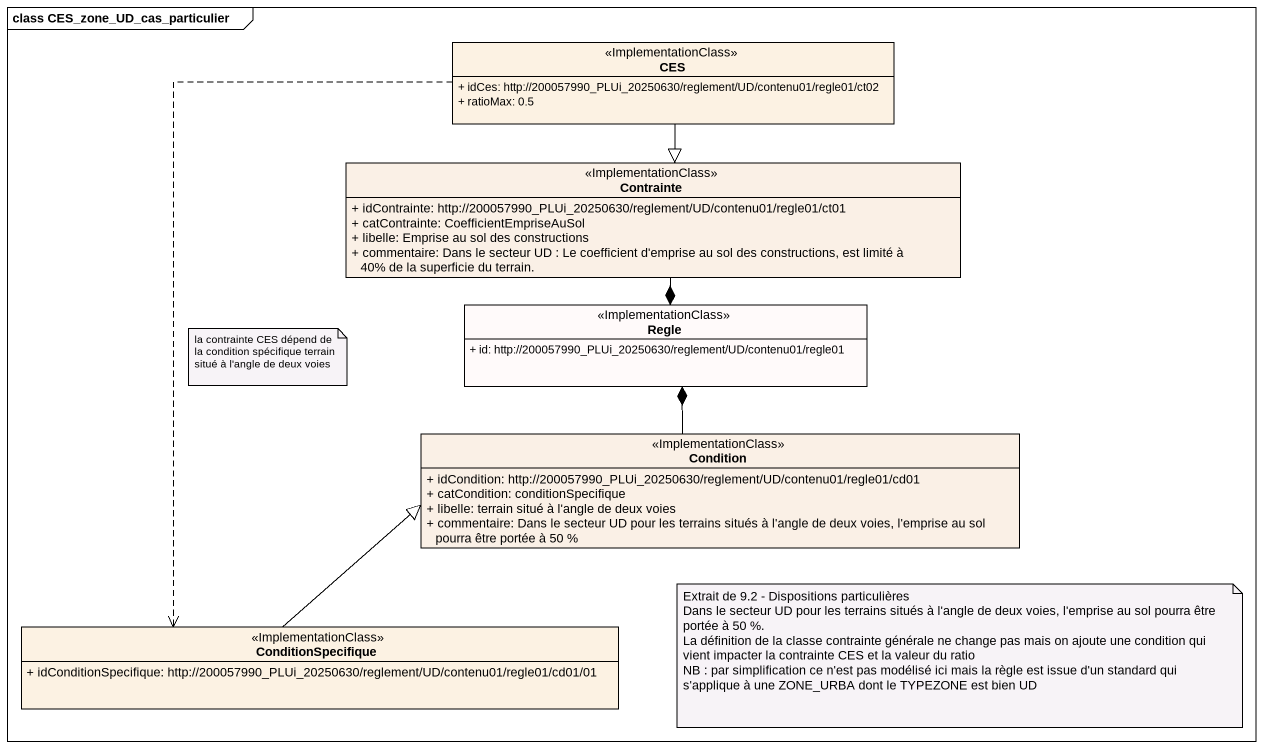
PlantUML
@startuml
mainframe class CES_zone_UD_cas_particulier
hide circle
hide empty members
skinparam classAttributeIconSize 0
class CES <<ImplementationClass>> {
  + idCes: http://200057990_PLUi_20250630/reglement/UD/contenu01/regle01/ct02
  + ratioMax: 0.5
}
class Contrainte <<ImplementationClass>> #FAF0E6 {
  + idContrainte: http://200057990_PLUi_20250630/reglement/UD/contenu01/regle01/ct01
  + catContrainte: CoefficientEmpriseAuSol
  + libelle: Emprise au sol des constructions
  + commentaire: Dans le secteur UD : Le coefficient d'emprise au sol des constructions, est limité à 40% de la superficie du terrain.
}
class Regle <<ImplementationClass>> #FFFAFA {
  + id: http://200057990_PLUi_20250630/reglement/UD/contenu01/regle01
}
class Condition <<ImplementationClass>> #FAF0E6 {
  + idCondition: http://200057990_PLUi_20250630/reglement/UD/contenu01/regle01/cd01
  + catCondition: conditionSpecifique
  + libelle: terrain situé à l'angle de deux voies
  + commentaire: Dans le secteur UD pour les terrains situés à l'angle de deux voies, l'emprise au sol pourra être portée à 50 %
}
class ConditionSpecifique <<ImplementationClass>> {
  + idConditionSpecifique: http://200057990_PLUi_20250630/reglement/UD/contenu01/regle01/cd01/01
}
CES --|> Contrainte
CES ..> ConditionSpecifique
Contrainte --* Regle
Condition -up-* Regle
ConditionSpecifique -right-|> Condition
note as N1
  la contrainte CES dépend de la condition spécifique terrain situé à l'angle de deux voies
end note
note as N2
  Extrait de 9.2 - Dispositions particulières
  Dans le secteur UD pour les terrains situés à l'angle de deux voies, l'emprise au sol pourra être portée à 50 %.
  La définition de la classe contrainte générale ne change pas mais on ajoute une condition qui vient impacter la contrainte CES et la valeur du ratio
  NB : par simplification ce n'est pas modélisé ici mais la règle est issue d'un standard qui s'applique à une ZONE_URBA dont le TYPEZONE est bien UD
end note
@enduml
